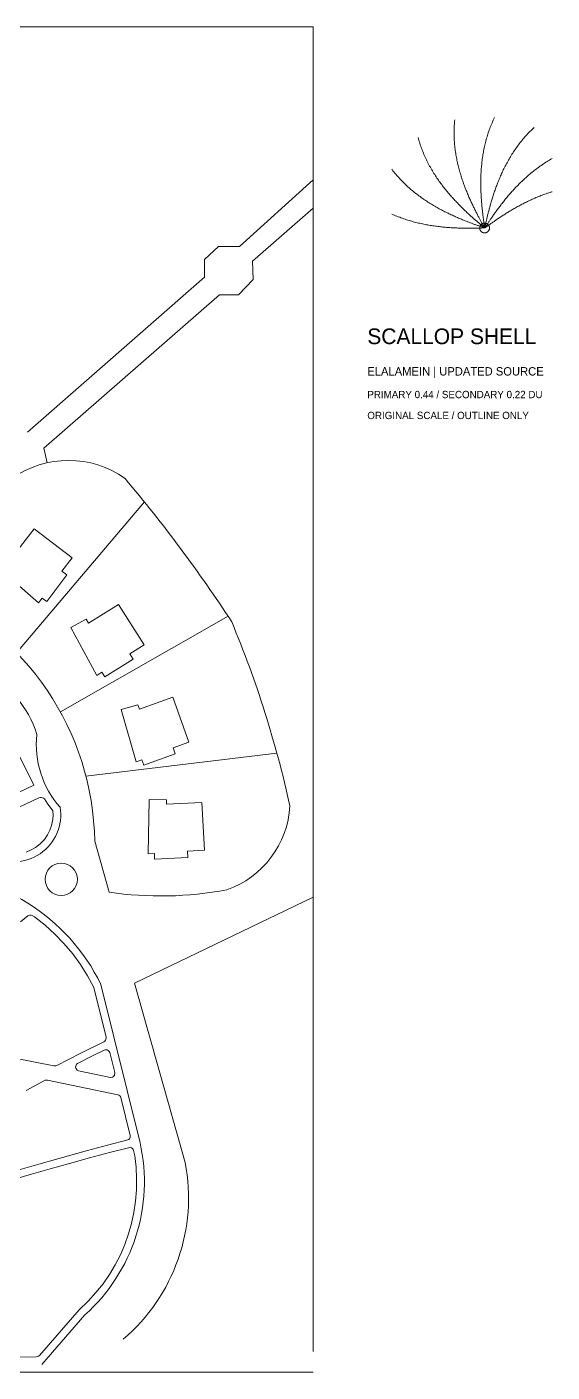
# Model space of a CAD drawing. Header units: inches. Extents: x 36 to 188, y -75 to 56.
# Drawn here: x 63.24 to 78.3, y 17.31 to 55.9 of the extents above; entities that cross this region are included whole.
import ezdxf

# ---------------------------------------------------------------- set-up
doc = ezdxf.new("R2010")
doc.units = ezdxf.units.IN
for name, color, linetype, lineweight in [('01_ORIGINAL_PLAN', 7, 'Continuous', 20), ('02_CONCEPT_CLOSED_AREAS', 7, 'Continuous', 15), ('03_CONCEPT_ICON', 7, 'Continuous', 15), ('04_TITLE', 7, 'Continuous', 15)]:
    doc.layers.add(name, color=color, linetype=linetype, lineweight=lineweight)

# ---------------------------------------------------------------- blocks, each defined once
blk = doc.blocks.new('01_SCALLOP')
at = {"layer": '01_ORIGINAL_PLAN'}
for p, q in [((36.248, 55.9), (71.442, 55.9)), ((71.442, 55.9), (71.442, 17.906)), ((71.442, 17.312), (36.248, 17.312))]:
    blk.add_line(p, q, dxfattribs=at)
for points in [[(63.257, 44.272), (68.329, 48.719), (68.329, 49.231), (68.73, 49.6), (69.33, 49.6), (71.442, 51.512), (71.442, 50.696), (69.711, 49.177), (69.725, 48.651), (69.304, 48.218), (68.761, 48.218), (63.72, 43.82), (63.817, 43.397)], [(66.604, 42.276), (62.941, 37.945)], [(69.006, 38.995), (64.196, 36.253)], [(70.407, 35.063), (64.93, 34.409)], [(65.18, 32.538), (65.591, 31.078)], [(71.442, 30.938), (66.326, 28.468)], [(66.326, 28.468), (67.775, 23.323)]]:
    blk.add_lwpolyline(points, dxfattribs=at)
for points in [[(60.29, 39.74, -0.089338), (62.813, 42.944, -0.322066), (66.051, 42.944, -0.030946), (69.111, 38.833, -0.044664), (70.78, 33.554, -0.301674), (68.967, 31.144, -0.082145), (65.591, 31.078)], [(60.29, 39.74, -0.300089), (65.18, 32.538)], [(59.998, 35.322), (60.235, 35.059), (61.831, 36.816), (61.933, 37.418, -0.214593), (63.522, 35.602, 0.212382), (64.188, 33.517, -0.642649), (62.166, 32.15, 0.132984), (51.615, 31.858, -0.471407), (50.913, 32.245)], [(53.65, 30.945, -0.14301), (60.243, 31.63, -0.286424), (65.36, 28.431), (66.481, 23.89, -0.272091), (64.9, 18.954), (63.661, 17.533)]]:
    blk.add_lwpolyline(points, format="xyb", dxfattribs=at)
for points in [[(62.827, 40.702), (63.445, 41.502), (64.534, 40.672), (64.241, 40.288), (64.384, 40.18), (63.804, 39.42), (63.677, 39.516), (63.571, 39.377), (62.394, 40.407), (62.722, 40.782)], [(65.006, 38.799), (65.865, 39.334), (66.595, 38.175), (66.187, 37.918), (66.283, 37.767), (65.474, 37.257), (65.389, 37.391), (65.242, 37.298), (64.498, 38.674), (64.936, 38.911)], [(66.464, 36.332), (67.417, 36.67), (67.882, 35.382), (67.428, 35.218), (67.489, 35.05), (66.59, 34.725), (66.536, 34.875), (66.372, 34.816), (65.94, 36.319), (66.419, 36.457)], [(61.796, 34.957), (62.78, 35.461), (63.435, 34.152), (62.399, 33.663)], [(67.244, 33.6), (68.254, 33.648), (68.327, 32.28), (67.845, 32.255), (67.855, 32.076), (66.9, 32.025), (66.892, 32.184), (66.717, 32.175), (66.739, 33.739), (67.237, 33.732)]]:
    blk.add_lwpolyline(points, close=True, dxfattribs=at)
blk.add_circle((64.22, 31.448), 0.463, dxfattribs=at)
blk.add_arc((62.535, 22.313), 5.337, 310.4718, 10.9016, dxfattribs=at)
at = {"layer": '02_CONCEPT_CLOSED_AREAS'}
for points in [[(62.565, 33.311), (63.554, 33.777), (63.581, 33.786), (63.622, 33.794), (63.654, 33.797), (63.685, 33.79), (63.714, 33.776), (63.738, 33.755), (63.838, 33.602), (63.962, 33.445), (63.975, 33.413), (63.978, 33.396), (63.985, 33.31), (63.978, 33.167), (63.944, 32.995), (63.898, 32.862), (63.827, 32.721), (63.736, 32.591), (63.614, 32.462), (63.485, 32.362), (63.359, 32.29), (63.21, 32.229)], [(63.05, 30.229), (63.261, 30.397), (63.287, 30.412), (63.316, 30.421), (63.331, 30.422), (63.361, 30.42), (63.389, 30.41), (63.453, 30.368), (63.757, 30.131), (64.039, 29.877), (64.298, 29.611), (64.549, 29.313), (64.775, 29.003), (64.976, 28.682), (65.146, 28.364), (65.157, 28.337), (65.505, 26.926), (65.508, 26.894), (65.503, 26.862), (65.489, 26.832), (65.468, 26.808), (65.441, 26.79), (64.767, 26.456), (64.092, 26.109), (64.061, 26.098), (64.045, 26.095), (64.012, 26.097), (62.885, 26.32)], [(63.217, 25.388), (63.672, 25.637), (63.758, 25.682), (63.791, 25.689), (63.824, 25.687), (64.743, 25.499), (65.845, 25.266), (65.873, 25.256), (65.898, 25.24), (65.918, 25.218), (65.932, 25.192), (66.202, 24.096), (66.202, 24.065), (66.198, 24.05), (66.186, 24.021), (66.177, 24.008), (66.155, 23.987), (66.128, 23.971), (65.552, 23.821), (64.971, 23.666), (64.123, 23.433), (63.575, 23.277), (63.04, 23.122)], [(62.841, 22.833), (63.367, 22.988), (63.907, 23.143), (64.461, 23.299), (65.028, 23.454), (65.608, 23.608), (66.153, 23.75), (66.186, 23.754), (66.202, 23.752), (66.233, 23.743), (66.248, 23.735), (66.261, 23.725), (66.283, 23.701), (66.297, 23.672), (66.328, 23.512), (66.367, 23.194), (66.384, 22.868), (66.38, 22.543), (66.354, 22.213), (66.307, 21.894), (66.239, 21.579), (66.153, 21.278), (66.045, 20.975), (65.918, 20.68), (65.771, 20.393), (65.605, 20.115), (65.42, 19.848), (65.217, 19.593), (64.995, 19.35), (64.734, 19.099), (63.596, 17.793), (63.571, 17.771), (63.54, 17.757), (63.506, 17.752), (59.908, 17.733)]]:
    blk.add_lwpolyline(points, dxfattribs=at)
blk.add_lwpolyline([(64.715, 25.955), (64.7, 25.961), (64.675, 25.978), (64.654, 26.002), (64.64, 26.03), (64.634, 26.06), (64.636, 26.091), (64.646, 26.12), (64.663, 26.146), (64.686, 26.167), (65.114, 26.384), (65.448, 26.549), (65.477, 26.558), (65.508, 26.56), (65.538, 26.555), (65.565, 26.542), (65.589, 26.523), (65.598, 26.511), (65.613, 26.484), (65.755, 25.911), (65.759, 25.879), (65.753, 25.847), (65.748, 25.832), (65.74, 25.818), (65.719, 25.793), (65.693, 25.775), (65.678, 25.769), (65.646, 25.763), (65.63, 25.763)], close=True, dxfattribs=at)
at = {"layer": '03_CONCEPT_ICON'}
for points in [[(76.364, 50.132), (76.363, 50.145), (76.361, 50.159), (76.359, 50.173), (76.357, 50.188), (76.355, 50.204), (76.353, 50.22), (76.351, 50.237), (76.349, 50.254), (76.346, 50.272), (76.344, 50.291), (76.341, 50.31), (76.339, 50.33), (76.336, 50.35), (76.333, 50.371), (76.33, 50.393), (76.327, 50.415), (76.324, 50.437), (76.321, 50.461), (76.318, 50.484), (76.315, 50.508), (76.312, 50.533), (76.309, 50.558), (76.306, 50.584), (76.303, 50.61), (76.3, 50.637), (76.297, 50.664), (76.294, 50.691), (76.291, 50.719), (76.288, 50.748), (76.286, 50.777), (76.283, 50.806), (76.28, 50.836), (76.278, 50.866), (76.275, 50.896), (76.273, 50.927), (76.271, 50.958), (76.268, 50.99), (76.266, 51.022), (76.264, 51.054), (76.263, 51.087), (76.261, 51.12), (76.26, 51.154), (76.258, 51.187), (76.257, 51.221), (76.256, 51.256), (76.255, 51.29), (76.255, 51.325), (76.254, 51.36), (76.254, 51.396), (76.254, 51.432), (76.254, 51.468), (76.255, 51.504), (76.255, 51.54), (76.256, 51.577), (76.257, 51.614), (76.259, 51.651), (76.26, 51.689), (76.262, 51.726), (76.265, 51.764), (76.267, 51.802), (76.27, 51.84), (76.273, 51.878), (76.276, 51.917), (76.28, 51.956), (76.284, 51.994), (76.289, 52.033), (76.293, 52.072), (76.298, 52.111), (76.304, 52.151), (76.31, 52.19), (76.316, 52.229), (76.322, 52.269), (76.329, 52.308), (76.336, 52.348), (76.344, 52.388), (76.352, 52.428), (76.361, 52.467), (76.37, 52.507), (76.379, 52.547), (76.389, 52.587), (76.399, 52.627), (76.41, 52.667), (76.421, 52.707), (76.433, 52.747), (76.445, 52.787), (76.457, 52.826), (76.471, 52.866), (76.484, 52.906), (76.498, 52.946), (76.513, 52.985), (76.528, 53.025), (76.544, 53.064), (76.56, 53.104), (76.577, 53.143), (76.594, 53.182), (76.612, 53.221), (76.63, 53.26), (76.649, 53.299), (76.65, 53.3)], [(76.364, 50.132), (76.358, 50.144), (76.352, 50.156), (76.345, 50.169), (76.338, 50.182), (76.331, 50.196), (76.323, 50.21), (76.315, 50.225), (76.306, 50.241), (76.298, 50.257), (76.289, 50.273), (76.279, 50.29), (76.27, 50.308), (76.26, 50.326), (76.25, 50.344), (76.24, 50.364), (76.229, 50.383), (76.218, 50.403), (76.207, 50.424), (76.196, 50.445), (76.184, 50.466), (76.173, 50.488), (76.161, 50.511), (76.149, 50.534), (76.137, 50.557), (76.125, 50.581), (76.112, 50.605), (76.1, 50.63), (76.087, 50.655), (76.074, 50.68), (76.061, 50.706), (76.048, 50.733), (76.035, 50.76), (76.022, 50.787), (76.009, 50.814), (75.996, 50.843), (75.983, 50.871), (75.969, 50.9), (75.956, 50.929), (75.943, 50.958), (75.929, 50.988), (75.916, 51.019), (75.903, 51.049), (75.889, 51.08), (75.876, 51.112), (75.863, 51.144), (75.85, 51.176), (75.837, 51.208), (75.824, 51.241), (75.811, 51.274), (75.798, 51.307), (75.786, 51.341), (75.773, 51.375), (75.761, 51.409), (75.749, 51.444), (75.737, 51.479), (75.725, 51.514), (75.713, 51.55), (75.701, 51.586), (75.69, 51.622), (75.679, 51.658), (75.668, 51.695), (75.657, 51.732), (75.647, 51.769), (75.636, 51.806), (75.626, 51.844), (75.617, 51.882), (75.607, 51.92), (75.598, 51.958), (75.589, 51.997), (75.58, 52.036), (75.572, 52.075), (75.564, 52.114), (75.556, 52.153), (75.549, 52.193), (75.542, 52.233), (75.536, 52.273), (75.529, 52.313), (75.524, 52.354), (75.518, 52.394), (75.513, 52.435), (75.509, 52.476), (75.504, 52.517), (75.501, 52.558), (75.497, 52.6), (75.494, 52.641), (75.492, 52.683), (75.49, 52.725), (75.489, 52.767), (75.488, 52.809), (75.487, 52.851), (75.487, 52.894), (75.488, 52.936), (75.489, 52.979), (75.491, 53.021), (75.493, 53.064), (75.496, 53.107), (75.499, 53.15), (75.503, 53.193), (75.507, 53.236)], [(76.364, 50.132), (76.367, 50.145), (76.371, 50.158), (76.374, 50.172), (76.378, 50.187), (76.381, 50.202), (76.385, 50.218), (76.389, 50.234), (76.393, 50.251), (76.397, 50.269), (76.402, 50.288), (76.406, 50.306), (76.411, 50.326), (76.415, 50.346), (76.42, 50.367), (76.425, 50.388), (76.43, 50.409), (76.436, 50.432), (76.441, 50.454), (76.447, 50.477), (76.452, 50.501), (76.458, 50.525), (76.464, 50.55), (76.471, 50.575), (76.477, 50.6), (76.484, 50.626), (76.491, 50.653), (76.498, 50.68), (76.505, 50.707), (76.513, 50.734), (76.52, 50.762), (76.528, 50.791), (76.536, 50.819), (76.545, 50.848), (76.553, 50.878), (76.562, 50.907), (76.571, 50.937), (76.58, 50.968), (76.59, 50.998), (76.599, 51.029), (76.609, 51.061), (76.62, 51.092), (76.63, 51.124), (76.641, 51.156), (76.652, 51.188), (76.663, 51.22), (76.675, 51.253), (76.687, 51.286), (76.699, 51.319), (76.711, 51.352), (76.724, 51.386), (76.737, 51.419), (76.75, 51.453), (76.764, 51.487), (76.778, 51.521), (76.792, 51.555), (76.807, 51.589), (76.821, 51.624), (76.837, 51.658), (76.852, 51.693), (76.868, 51.727), (76.884, 51.762), (76.901, 51.796), (76.918, 51.831), (76.935, 51.866), (76.952, 51.901), (76.97, 51.935), (76.989, 51.97), (77.007, 52.005), (77.026, 52.04), (77.046, 52.074), (77.066, 52.109), (77.086, 52.144), (77.106, 52.178), (77.127, 52.213), (77.149, 52.247), (77.17, 52.281), (77.192, 52.316), (77.215, 52.35), (77.238, 52.384), (77.261, 52.417), (77.285, 52.451), (77.309, 52.484), (77.334, 52.518), (77.359, 52.551), (77.385, 52.584), (77.411, 52.617), (77.437, 52.649), (77.464, 52.681), (77.491, 52.713), (77.519, 52.745), (77.547, 52.777), (77.576, 52.808), (77.605, 52.839), (77.635, 52.87), (77.665, 52.9), (77.695, 52.931), (77.726, 52.96), (77.758, 52.99), (77.79, 53.019)], [(76.364, 50.132), (76.354, 50.141), (76.344, 50.15), (76.333, 50.159), (76.322, 50.169), (76.31, 50.18), (76.298, 50.19), (76.285, 50.201), (76.271, 50.213), (76.258, 50.225), (76.243, 50.237), (76.229, 50.25), (76.213, 50.263), (76.198, 50.276), (76.182, 50.29), (76.165, 50.304), (76.148, 50.319), (76.131, 50.334), (76.113, 50.349), (76.095, 50.364), (76.077, 50.38), (76.058, 50.397), (76.039, 50.414), (76.02, 50.431), (76, 50.448), (75.98, 50.466), (75.96, 50.484), (75.94, 50.503), (75.919, 50.522), (75.898, 50.541), (75.877, 50.561), (75.855, 50.581), (75.833, 50.601), (75.811, 50.622), (75.789, 50.643), (75.767, 50.665), (75.744, 50.687), (75.722, 50.709), (75.699, 50.731), (75.676, 50.754), (75.653, 50.778), (75.63, 50.801), (75.606, 50.825), (75.583, 50.849), (75.559, 50.874), (75.536, 50.899), (75.512, 50.924), (75.488, 50.95), (75.465, 50.976), (75.441, 51.002), (75.417, 51.029), (75.393, 51.056), (75.369, 51.083), (75.346, 51.111), (75.322, 51.139), (75.298, 51.167), (75.274, 51.196), (75.251, 51.225), (75.227, 51.254), (75.204, 51.284), (75.18, 51.314), (75.157, 51.344), (75.134, 51.375), (75.111, 51.406), (75.088, 51.437), (75.065, 51.469), (75.043, 51.501), (75.02, 51.533), (74.998, 51.566), (74.976, 51.599), (74.954, 51.632), (74.932, 51.665), (74.911, 51.699), (74.89, 51.733), (74.869, 51.768), (74.848, 51.803), (74.828, 51.838), (74.808, 51.873), (74.788, 51.909), (74.768, 51.945), (74.749, 51.981), (74.73, 52.018), (74.711, 52.055), (74.693, 52.092), (74.675, 52.13), (74.658, 52.167), (74.641, 52.205), (74.624, 52.244), (74.608, 52.283), (74.592, 52.322), (74.576, 52.361), (74.561, 52.4), (74.547, 52.44), (74.533, 52.481), (74.519, 52.521), (74.506, 52.562), (74.493, 52.603), (74.481, 52.644), (74.469, 52.686), (74.458, 52.728)], [(76.364, 50.132), (76.372, 50.143), (76.38, 50.154), (76.388, 50.166), (76.396, 50.178), (76.405, 50.191), (76.414, 50.205), (76.424, 50.219), (76.434, 50.233), (76.444, 50.248), (76.455, 50.264), (76.465, 50.28), (76.477, 50.297), (76.488, 50.314), (76.5, 50.331), (76.512, 50.349), (76.525, 50.368), (76.538, 50.386), (76.551, 50.406), (76.564, 50.425), (76.578, 50.445), (76.592, 50.466), (76.607, 50.487), (76.621, 50.508), (76.637, 50.529), (76.652, 50.551), (76.668, 50.573), (76.684, 50.596), (76.7, 50.619), (76.717, 50.642), (76.734, 50.665), (76.752, 50.689), (76.77, 50.713), (76.788, 50.737), (76.806, 50.761), (76.825, 50.786), (76.844, 50.811), (76.864, 50.836), (76.883, 50.861), (76.903, 50.887), (76.924, 50.912), (76.945, 50.938), (76.966, 50.964), (76.987, 50.99), (77.009, 51.016), (77.031, 51.043), (77.054, 51.069), (77.076, 51.095), (77.099, 51.122), (77.123, 51.149), (77.147, 51.175), (77.171, 51.202), (77.195, 51.229), (77.22, 51.256), (77.245, 51.283), (77.271, 51.309), (77.296, 51.336), (77.323, 51.363), (77.349, 51.39), (77.376, 51.416), (77.403, 51.443), (77.43, 51.47), (77.458, 51.496), (77.486, 51.523), (77.515, 51.549), (77.544, 51.575), (77.573, 51.601), (77.602, 51.627), (77.632, 51.653), (77.662, 51.679), (77.693, 51.704), (77.724, 51.73), (77.755, 51.755), (77.786, 51.78), (77.818, 51.805), (77.85, 51.829), (77.883, 51.853), (77.916, 51.878), (77.949, 51.901), (77.982, 51.925), (78.016, 51.948), (78.05, 51.971), (78.085, 51.994), (78.12, 52.016), (78.155, 52.038), (78.191, 52.06), (78.227, 52.081), (78.263, 52.102), (78.299, 52.123), (78.3, 52.123)], [(76.364, 50.132), (76.352, 50.137), (76.339, 50.142), (76.325, 50.147), (76.311, 50.152), (76.297, 50.157), (76.281, 50.163), (76.265, 50.169), (76.249, 50.175), (76.232, 50.181), (76.214, 50.187), (76.196, 50.194), (76.177, 50.201), (76.157, 50.208), (76.137, 50.215), (76.117, 50.222), (76.096, 50.23), (76.075, 50.237), (76.053, 50.245), (76.03, 50.254), (76.007, 50.262), (75.984, 50.271), (75.96, 50.28), (75.936, 50.289), (75.912, 50.298), (75.887, 50.308), (75.861, 50.318), (75.835, 50.328), (75.809, 50.338), (75.783, 50.349), (75.756, 50.359), (75.729, 50.37), (75.701, 50.382), (75.673, 50.393), (75.645, 50.405), (75.616, 50.417), (75.588, 50.43), (75.558, 50.442), (75.529, 50.455), (75.499, 50.469), (75.47, 50.482), (75.44, 50.496), (75.409, 50.51), (75.379, 50.524), (75.348, 50.539), (75.317, 50.554), (75.286, 50.569), (75.255, 50.585), (75.223, 50.6), (75.191, 50.617), (75.16, 50.633), (75.128, 50.65), (75.096, 50.667), (75.064, 50.684), (75.032, 50.702), (74.999, 50.72), (74.967, 50.738), (74.935, 50.757), (74.902, 50.776), (74.87, 50.796), (74.837, 50.815), (74.804, 50.835), (74.772, 50.856), (74.739, 50.876), (74.707, 50.898), (74.674, 50.919), (74.642, 50.941), (74.609, 50.963), (74.577, 50.985), (74.545, 51.008), (74.512, 51.032), (74.48, 51.055), (74.448, 51.079), (74.416, 51.104), (74.384, 51.128), (74.353, 51.154), (74.321, 51.179), (74.29, 51.205), (74.258, 51.231), (74.227, 51.258), (74.196, 51.285), (74.166, 51.313), (74.135, 51.34), (74.105, 51.369), (74.075, 51.397), (74.045, 51.427), (74.016, 51.456), (73.986, 51.486), (73.957, 51.516), (73.929, 51.547), (73.9, 51.578), (73.872, 51.61), (73.844, 51.642), (73.817, 51.675), (73.789, 51.708), (73.763, 51.741), (73.736, 51.775), (73.71, 51.809), (73.7, 51.823)], [(76.364, 50.132), (76.375, 50.139), (76.386, 50.147), (76.398, 50.155), (76.411, 50.164), (76.424, 50.173), (76.437, 50.182), (76.451, 50.192), (76.465, 50.202), (76.48, 50.212), (76.496, 50.223), (76.512, 50.234), (76.528, 50.246), (76.545, 50.258), (76.562, 50.27), (76.58, 50.282), (76.598, 50.295), (76.617, 50.308), (76.636, 50.321), (76.656, 50.335), (76.676, 50.349), (76.696, 50.363), (76.717, 50.377), (76.738, 50.392), (76.76, 50.406), (76.782, 50.421), (76.805, 50.436), (76.828, 50.452), (76.852, 50.467), (76.876, 50.483), (76.9, 50.498), (76.925, 50.514), (76.95, 50.53), (76.975, 50.547), (77.001, 50.563), (77.028, 50.579), (77.054, 50.596), (77.082, 50.612), (77.109, 50.629), (77.137, 50.645), (77.165, 50.662), (77.194, 50.679), (77.223, 50.695), (77.252, 50.712), (77.282, 50.729), (77.312, 50.745), (77.342, 50.762), (77.373, 50.779), (77.404, 50.795), (77.435, 50.812), (77.467, 50.828), (77.499, 50.845), (77.531, 50.861), (77.564, 50.877), (77.597, 50.893), (77.63, 50.909), (77.664, 50.925), (77.698, 50.941), (77.732, 50.957), (77.767, 50.972), (77.802, 50.987), (77.837, 51.002), (77.872, 51.017), (77.908, 51.032), (77.944, 51.046), (77.98, 51.061), (78.017, 51.075), (78.054, 51.089), (78.091, 51.102), (78.128, 51.115), (78.166, 51.128), (78.203, 51.141), (78.241, 51.153), (78.28, 51.166), (78.3, 51.172)], [(76.364, 50.132), (76.351, 50.132), (76.337, 50.132), (76.323, 50.132), (76.308, 50.132), (76.292, 50.132), (76.276, 50.131), (76.259, 50.131), (76.241, 50.131), (76.223, 50.131), (76.204, 50.13), (76.185, 50.13), (76.165, 50.129), (76.144, 50.129), (76.123, 50.129), (76.101, 50.128), (76.079, 50.128), (76.056, 50.127), (76.033, 50.127), (76.009, 50.127), (75.985, 50.127), (75.96, 50.126), (75.934, 50.126), (75.908, 50.126), (75.882, 50.126), (75.855, 50.126), (75.828, 50.126), (75.8, 50.127), (75.772, 50.127), (75.744, 50.127), (75.715, 50.128), (75.685, 50.129), (75.655, 50.129), (75.625, 50.13), (75.595, 50.131), (75.564, 50.132), (75.532, 50.134), (75.501, 50.135), (75.469, 50.137), (75.436, 50.139), (75.404, 50.141), (75.371, 50.143), (75.337, 50.145), (75.304, 50.148), (75.27, 50.15), (75.235, 50.153), (75.201, 50.157), (75.166, 50.16), (75.131, 50.164), (75.096, 50.167), (75.06, 50.171), (75.025, 50.176), (74.989, 50.18), (74.952, 50.185), (74.916, 50.19), (74.879, 50.196), (74.843, 50.201), (74.806, 50.207), (74.769, 50.213), (74.731, 50.22), (74.694, 50.227), (74.656, 50.234), (74.619, 50.241), (74.581, 50.249), (74.543, 50.257), (74.505, 50.266), (74.467, 50.275), (74.428, 50.284), (74.39, 50.293), (74.352, 50.303), (74.313, 50.313), (74.275, 50.324), (74.236, 50.335), (74.198, 50.346), (74.159, 50.358), (74.121, 50.37), (74.082, 50.383), (74.044, 50.396), (74.005, 50.41), (73.966, 50.423), (73.928, 50.438), (73.889, 50.452), (73.851, 50.468), (73.813, 50.483), (73.774, 50.499), (73.736, 50.516), (73.7, 50.532)], [(76.504, 50.132), (76.504, 50.137), (76.504, 50.142), (76.503, 50.147), (76.503, 50.151), (76.502, 50.156), (76.501, 50.161), (76.5, 50.166), (76.499, 50.171), (76.497, 50.175), (76.496, 50.18), (76.494, 50.184), (76.492, 50.189), (76.49, 50.193), (76.488, 50.198), (76.485, 50.202), (76.483, 50.206), (76.48, 50.21), (76.477, 50.214), (76.474, 50.218), (76.471, 50.222), (76.468, 50.226), (76.465, 50.229), (76.461, 50.233), (76.458, 50.236), (76.454, 50.239), (76.45, 50.242), (76.446, 50.245), (76.442, 50.248), (76.438, 50.251), (76.434, 50.253), (76.43, 50.256), (76.425, 50.258), (76.421, 50.26), (76.416, 50.262), (76.412, 50.264), (76.407, 50.265), (76.403, 50.267), (76.398, 50.268), (76.393, 50.269), (76.388, 50.27), (76.383, 50.271), (76.379, 50.271), (76.374, 50.272), (76.369, 50.272), (76.364, 50.272), (76.359, 50.272), (76.354, 50.272), (76.349, 50.271), (76.345, 50.271), (76.34, 50.27), (76.335, 50.269), (76.33, 50.268), (76.325, 50.267), (76.321, 50.265), (76.316, 50.264), (76.312, 50.262), (76.307, 50.26), (76.303, 50.258), (76.298, 50.256), (76.294, 50.253), (76.29, 50.251), (76.286, 50.248), (76.282, 50.245), (76.278, 50.242), (76.274, 50.239), (76.27, 50.236), (76.267, 50.233), (76.263, 50.229), (76.26, 50.226), (76.257, 50.222), (76.254, 50.218), (76.251, 50.214), (76.248, 50.21), (76.245, 50.206), (76.243, 50.202), (76.24, 50.198), (76.238, 50.193), (76.236, 50.189), (76.234, 50.184), (76.232, 50.18), (76.231, 50.175), (76.229, 50.171), (76.228, 50.166), (76.227, 50.161), (76.226, 50.156), (76.225, 50.151), (76.225, 50.147), (76.224, 50.142), (76.224, 50.137), (76.224, 50.132), (76.224, 50.127), (76.224, 50.122), (76.225, 50.117), (76.225, 50.113), (76.226, 50.108), (76.227, 50.103), (76.228, 50.098), (76.229, 50.093), (76.231, 50.089), (76.232, 50.084), (76.234, 50.08), (76.236, 50.075), (76.238, 50.071), (76.24, 50.066), (76.243, 50.062), (76.245, 50.058), (76.248, 50.054), (76.251, 50.05), (76.254, 50.046), (76.257, 50.042), (76.26, 50.038), (76.263, 50.035), (76.267, 50.031), (76.27, 50.028), (76.274, 50.025), (76.278, 50.022), (76.282, 50.019), (76.286, 50.016), (76.29, 50.013), (76.294, 50.011), (76.298, 50.008), (76.303, 50.006), (76.307, 50.004), (76.312, 50.002), (76.316, 50), (76.321, 49.999), (76.325, 49.997), (76.33, 49.996), (76.335, 49.995), (76.34, 49.994), (76.345, 49.993), (76.349, 49.993), (76.354, 49.992), (76.359, 49.992), (76.364, 49.992), (76.369, 49.992), (76.374, 49.992), (76.379, 49.993), (76.383, 49.993), (76.388, 49.994), (76.393, 49.995), (76.398, 49.996), (76.403, 49.997), (76.407, 49.999), (76.412, 50), (76.416, 50.002), (76.421, 50.004), (76.425, 50.006), (76.43, 50.008), (76.434, 50.011), (76.438, 50.013), (76.442, 50.016), (76.446, 50.019), (76.45, 50.022), (76.454, 50.025), (76.458, 50.028), (76.461, 50.031), (76.465, 50.035), (76.468, 50.038), (76.471, 50.042), (76.474, 50.046), (76.477, 50.05), (76.48, 50.054), (76.483, 50.058), (76.485, 50.062), (76.488, 50.066), (76.49, 50.071), (76.492, 50.075), (76.494, 50.08), (76.496, 50.084), (76.497, 50.089), (76.499, 50.093), (76.5, 50.098), (76.501, 50.103), (76.502, 50.108), (76.503, 50.113), (76.503, 50.117), (76.504, 50.122), (76.504, 50.127), (76.504, 50.132)]]:
    blk.add_lwpolyline(points, dxfattribs=at)
at = {"layer": '04_TITLE'}
for s, height, p in [('SCALLOP SHELL', 0.45, (73, 46.8)), ('ELALAMEIN | UPDATED SOURCE', 0.24, (73, 45.9)), ('PRIMARY 0.44 / SECONDARY 0.22 DU', 0.21, (73, 45.25)), ('ORIGINAL SCALE / OUTLINE ONLY', 0.21, (73, 44.65))]:
    blk.add_text(s, height=height, dxfattribs=at).set_placement(p)

msp = doc.modelspace()

# ---------------------------------------------------------------- block references
msp.add_blockref('01_SCALLOP', (0, 0))

doc.saveas('drawing.dxf')
